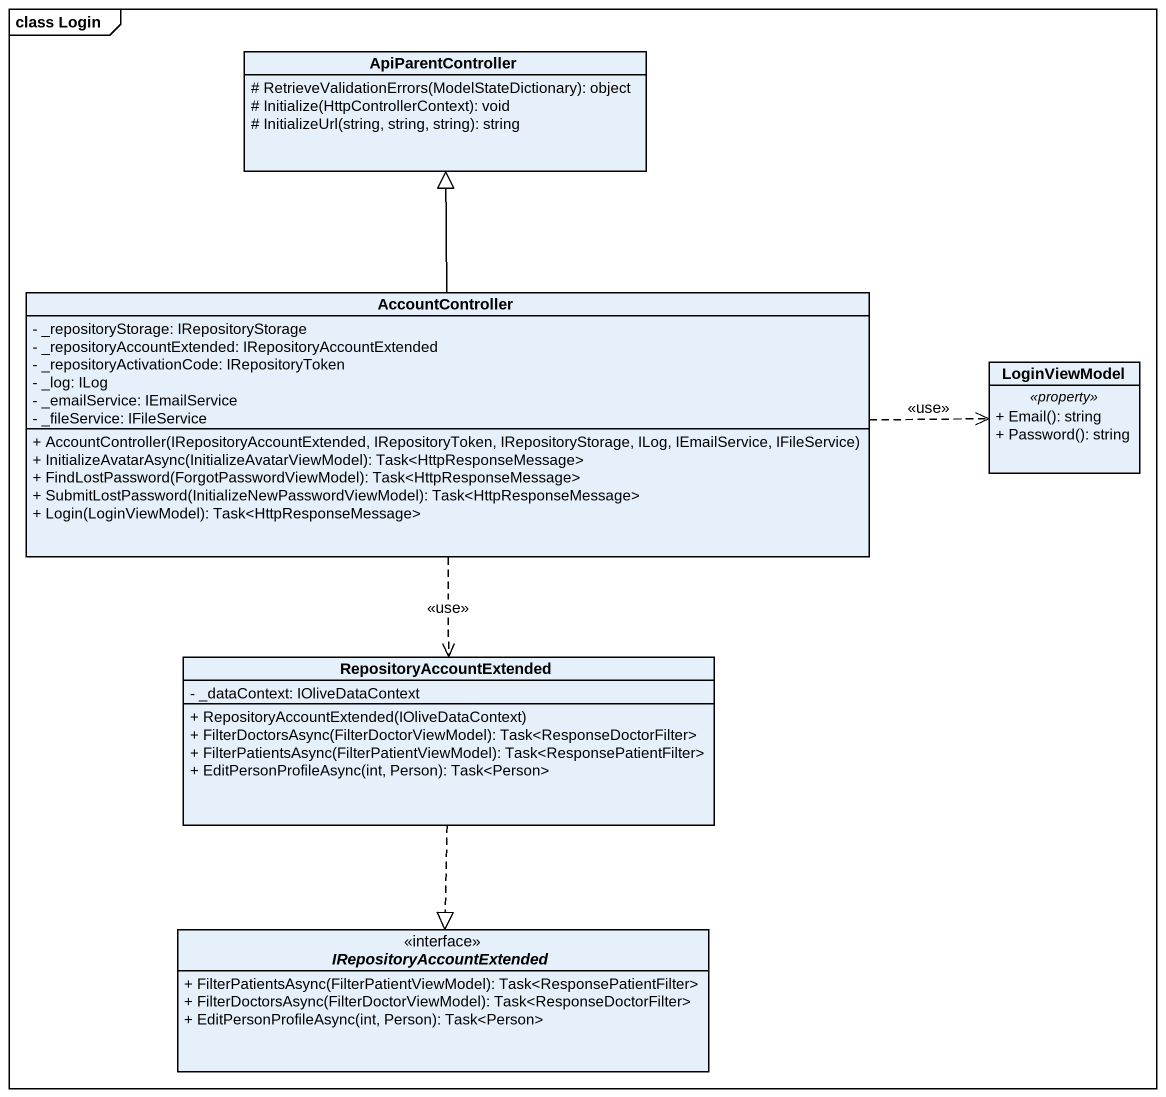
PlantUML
@startuml
mainframe class Login
hide circle
hide empty members
skinparam classAttributeIconSize 0
class ApiParentController {
  # RetrieveValidationErrors(ModelStateDictionary): object
  # Initialize(HttpControllerContext): void
  # InitializeUrl(string, string, string): string
}
class AccountController {
  - _repositoryStorage: IRepositoryStorage
  - _repositoryAccountExtended: IRepositoryAccountExtended
  - _repositoryActivationCode: IRepositoryToken
  - _log: ILog
  - _emailService: IEmailService
  - _fileService: IFileService
  + AccountController(IRepositoryAccountExtended, IRepositoryToken, IRepositoryStorage, ILog, IEmailService, IFileService)
  + InitializeAvatarAsync(InitializeAvatarViewModel): Task<HttpResponseMessage>
  + FindLostPassword(ForgotPasswordViewModel): Task<HttpResponseMessage>
  + SubmitLostPassword(InitializeNewPasswordViewModel): Task<HttpResponseMessage>
  + Login(LoginViewModel): Task<HttpResponseMessage>
}
class LoginViewModel {
  .. <<property>> ..
  + Email(): string
  + Password(): string
}
class RepositoryAccountExtended {
  - _dataContext: IOliveDataContext
  + RepositoryAccountExtended(IOliveDataContext)
  + FilterDoctorsAsync(FilterDoctorViewModel): Task<ResponseDoctorFilter>
  + FilterPatientsAsync(FilterPatientViewModel): Task<ResponsePatientFilter>
  + EditPersonProfileAsync(int, Person): Task<Person>
}
interface IRepositoryAccountExtended {
  + FilterPatientsAsync(FilterPatientViewModel): Task<ResponsePatientFilter>
  + FilterDoctorsAsync(FilterDoctorViewModel): Task<ResponseDoctorFilter>
  + EditPersonProfileAsync(int, Person): Task<Person>
}
AccountController -up-|> ApiParentController
AccountController .right.> LoginViewModel : <<use>>
AccountController ..> RepositoryAccountExtended : <<use>>
RepositoryAccountExtended ..|> IRepositoryAccountExtended
@enduml
